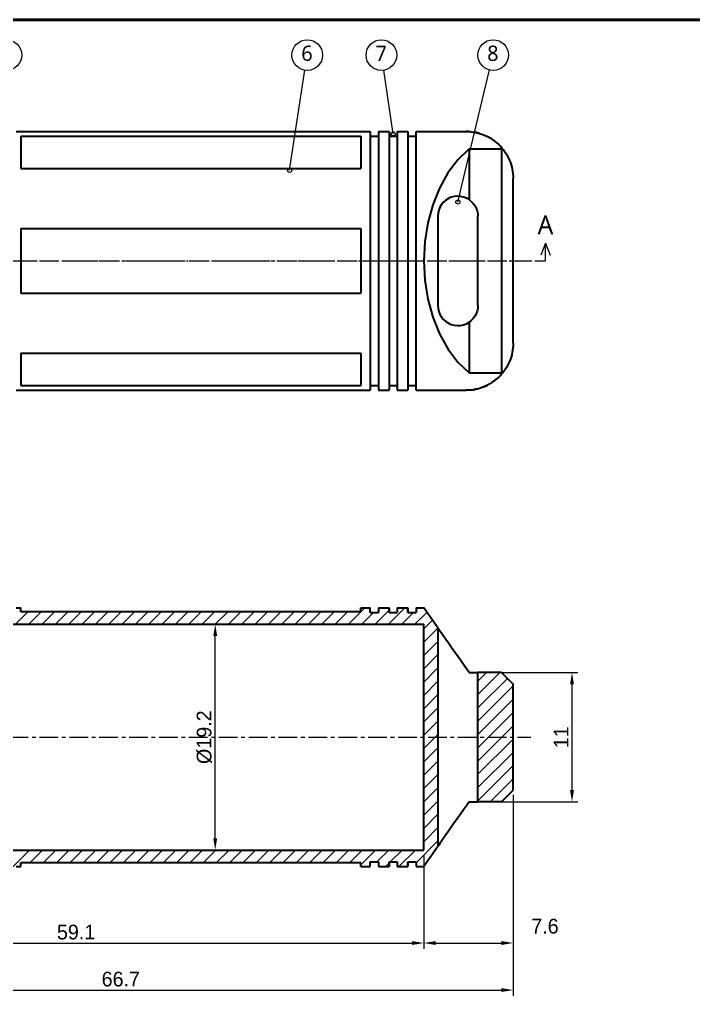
# Model space of a CAD drawing. Header units: millimetres. Extents: x 0 to 420, y 0 to 297.
# Drawn here: x 95.5 to 210, y 118.7 to 287 of the extents above; entities that cross this region are included whole.
import ezdxf

# ---------------------------------------------------------------- set-up
doc = ezdxf.new("R2010")
doc.units = ezdxf.units.MM
doc.linetypes.add('CENTER', pattern=[5.08, 3.175, -0.635, 0.635, -0.635])
doc.linetypes.add('DASHDOT', pattern=[3.556, 2.54, -0.508, 0, -0.508])
for name, color, linetype, lineweight in [('BORDER', 7, 'Continuous', 50), ('CENTER', 1, 'CENTER', 13), ('CUTLINE', 1, 'DASHDOT', 25), ('DIM', 5, 'Continuous', 13), ('HATCH', 8, 'Continuous', 9), ('TEXT', 7, 'Continuous', 18), ('VISIBLE', 7, 'Continuous', 35)]:
    doc.layers.add(name, color=color, linetype=linetype, lineweight=lineweight)
doc.styles.add('OpenSans', font='OpenSans-Regular.ttf')
doc.dimstyles.new('FK', dxfattribs={"dimtxt": 2.5, "dimasz": 2, "dimexe": 1, "dimexo": 0.8, "dimgap": 0.6, "dimtad": 1, "dimdec": 3, "dimlfac": 0.5, "dimdsep": 46, "dimcen": 2.5, "dimclrd": 5, "dimclre": 5, "dimclrt": 7, "dimazin": 3, "dimtfac": 1, "dimtmove": 0, "dimatfit": 3})

msp = doc.modelspace()

# ---------------------------------------------------------------- linework, layer by layer
at = {"layer": 'BORDER'}
msp.add_lwpolyline([(10, 10), (410, 10), (410, 287), (10, 287)], close=True, dxfattribs=at)
at = {"layer": 'CENTER'}
for p, q in [((43, 246), (182.4, 246)), ((43, 165), (182.4, 165))]:
    msp.add_line(p, q, dxfattribs=at)
at = {"layer": 'CUTLINE'}
for p, q in [((184.9, 249), (184.1, 247)), ((184.9, 246), (184.9, 249)), ((184.9, 249), (185.7, 247)), ((40.5, 246), (184.9, 246))]:
    msp.add_line(p, q, dxfattribs=at)
at = {"layer": 'DIM'}
for p, q in [((141.4, 261.4), (144.0066, 278.4299)), ((159, 267.6), (157.3838, 278.4285)), ((170, 256), (175.3932, 278.4718))]:
    msp.add_line(p, q, dxfattribs=at)
for centre, radius in [((93.26, 281), 2.6), ((144.4, 281), 2.6), ((157, 281), 2.6), ((176, 281), 2.6), ((159, 267.6), 0.35), ((141.4, 261.4), 0.35), ((170, 256), 0.35)]:
    msp.add_circle(centre, radius, dxfattribs=at)
at = {"layer": 'HATCH'}
for p, q in [((153.5, 186.3061), (154.1939, 187)), ((158.1822, 184.2), (160.9822, 187)), ((162.9, 186.6551), (163.2449, 187)), ((94.8254, 184.2), (96.9254, 186.3)), ((97.0881, 184.2), (99.1881, 186.3)), ((99.3509, 184.2), (101.4509, 186.3)), ((101.6136, 184.2), (103.7136, 186.3)), ((103.8764, 184.2), (105.9764, 186.3)), ((106.1391, 184.2), (108.2391, 186.3)), ((108.4018, 184.2), (110.5018, 186.3)), ((110.6646, 184.2), (112.7646, 186.3)), ((112.9273, 184.2), (115.0273, 186.3)), ((115.1901, 184.2), (117.2901, 186.3)), ((117.4528, 184.2), (119.5528, 186.3)), ((119.7156, 184.2), (121.8156, 186.3)), ((121.9783, 184.2), (124.0783, 186.3)), ((124.241, 184.2), (126.341, 186.3)), ((126.5038, 184.2), (128.6038, 186.3)), ((128.7665, 184.2), (130.8665, 186.3)), ((131.0293, 184.2), (133.1293, 186.3)), ((133.292, 184.2), (135.392, 186.3)), ((135.5547, 184.2), (137.6547, 186.3)), ((137.8175, 184.2), (139.9175, 186.3)), ((140.0802, 184.2), (142.1802, 186.3)), ((142.343, 184.2), (144.443, 186.3)), ((144.6057, 184.2), (146.7057, 186.3)), ((146.8685, 184.2), (148.9685, 186.3)), ((149.1312, 184.2), (151.2312, 186.3)), ((151.3939, 184.2), (153.4939, 186.3)), ((153.6567, 184.2), (155.6567, 186.2)), ((155.9194, 184.2), (158.3, 186.5806)), ((160.4449, 184.2), (162.4449, 186.2)), ((162.7076, 184.2), (164.7385, 186.2309)), ((164.2, 183.4296), (165.6704, 184.9)), ((164.2, 181.1669), (166.6, 183.5669)), ((164.2, 178.9041), (166.6, 181.3041)), ((164.2, 176.6414), (166.6, 179.0414)), ((164.2, 174.3786), (166.6, 176.7786)), ((173.4, 172.2649), (177.1351, 176)), ((173.4, 174.5277), (174.8723, 176)), ((173.4, 170.0022), (178.4089, 175.0111)), ((164.2, 172.1159), (166.6, 174.5159)), ((173.4, 167.7395), (179.4, 173.7395)), ((164.2, 169.8532), (166.6, 172.2532)), ((164.2, 167.5904), (166.6, 169.9904)), ((173.4, 165.4767), (179.4, 171.4767)), ((173.4, 163.214), (179.4, 169.214)), ((164.2, 165.3277), (166.6, 167.7277)), ((173.4, 160.9512), (179.4, 166.9512)), ((164.2, 163.0649), (166.6, 165.4649)), ((173.4, 158.6885), (179.4, 164.6885)), ((164.2, 160.8022), (166.6, 163.2022)), ((173.4, 156.4257), (179.4, 162.4257)), ((164.2, 158.5395), (166.6, 160.9395)), ((173.4, 154.163), (179.4, 160.163)), ((164.2, 156.2767), (166.6, 158.6767)), ((175.4997, 154), (179.4, 157.9003)), ((164.2, 154.014), (166.6, 156.414)), ((164.2, 151.7512), (166.6, 154.1512)), ((164.2, 149.4885), (166.6, 151.8885)), ((164.2, 147.2257), (166.6, 149.6257)), ((162.9, 143.663), (166.6, 147.363)), ((92.1547, 140.8), (97.1547, 145.8)), ((97.3175, 143.7), (99.4175, 145.8)), ((99.5802, 143.7), (101.6802, 145.8)), ((101.843, 143.7), (103.943, 145.8)), ((104.1057, 143.7), (106.2057, 145.8)), ((106.3685, 143.7), (108.4685, 145.8)), ((108.6312, 143.7), (110.7312, 145.8)), ((110.8939, 143.7), (112.9939, 145.8)), ((113.1567, 143.7), (115.2567, 145.8)), ((115.4194, 143.7), (117.5194, 145.8)), ((117.6822, 143.7), (119.7822, 145.8)), ((119.9449, 143.7), (122.0449, 145.8)), ((122.2076, 143.7), (124.3076, 145.8)), ((124.4704, 143.7), (126.5704, 145.8)), ((126.7331, 143.7), (128.8331, 145.8)), ((128.9959, 143.7), (131.0959, 145.8)), ((131.2586, 143.7), (133.3586, 145.8)), ((133.5214, 143.7), (135.6214, 145.8)), ((135.7841, 143.7), (137.8841, 145.8)), ((138.0468, 143.7), (140.1468, 145.8)), ((140.3096, 143.7), (142.4096, 145.8)), ((142.5723, 143.7), (144.6723, 145.8)), ((144.8351, 143.7), (146.9351, 145.8)), ((147.0978, 143.7), (149.1978, 145.8)), ((149.3605, 143.7), (151.4605, 145.8)), ((151.6233, 143.7), (153.7233, 145.8)), ((153.5, 143.314), (155.986, 145.8)), ((156.2488, 143.8), (158.2488, 145.8)), ((158.5115, 143.8), (160.5115, 145.8)), ((159.9743, 143), (162.7743, 145.8)), ((157.7115, 143), (158.3, 143.5885))]:
    msp.add_line(p, q, dxfattribs=at)
at = {"layer": 'VISIBLE'}
for points in [[(94.9, 268), (155.1, 268)], [(155.1, 268), (155.1, 267.4484), (155.1, 265.8213), (155.1, 263.2003), (155.1, 259.7168), (155.1, 255.5454), (155.1, 250.8955), (155.1, 246), (155.1, 241.1045), (155.1, 236.4546), (155.1, 232.2832), (155.1, 228.7997), (155.1, 226.1787), (155.1, 224.5516), (155.1, 224)], [(156.5, 268), (156.5, 267.4484), (156.5, 265.8213), (156.5, 263.2003), (156.5, 259.7168), (156.5, 255.5454), (156.5, 250.8955), (156.5, 246), (156.5, 241.1045), (156.5, 236.4546), (156.5, 232.2832), (156.5, 228.7997), (156.5, 226.1787), (156.5, 224.5516), (156.5, 224)], [(156.5, 268), (158.3, 268)], [(158.3, 268), (158.3, 267.4484), (158.3, 265.8213), (158.3, 263.2003), (158.3, 259.7168), (158.3, 255.5454), (158.3, 250.8955), (158.3, 246), (158.3, 241.1045), (158.3, 236.4546), (158.3, 232.2832), (158.3, 228.7997), (158.3, 226.1787), (158.3, 224.5516), (158.3, 224)], [(159.7, 268), (159.7, 267.4484), (159.7, 265.8213), (159.7, 263.2003), (159.7, 259.7168), (159.7, 255.5454), (159.7, 250.8955), (159.7, 246), (159.7, 241.1045), (159.7, 236.4546), (159.7, 232.2832), (159.7, 228.7997), (159.7, 226.1787), (159.7, 224.5516), (159.7, 224)], [(159.7, 268), (161.5, 268)], [(161.5, 268), (161.5, 267.4484), (161.5, 265.8213), (161.5, 263.2003), (161.5, 259.7168), (161.5, 255.5454), (161.5, 250.8955), (161.5, 246), (161.5, 241.1045), (161.5, 236.4546), (161.5, 232.2832), (161.5, 228.7997), (161.5, 226.1787), (161.5, 224.5516), (161.5, 224)], [(162.9, 224), (162.9, 224.5516), (162.9, 226.1787), (162.9, 228.7997), (162.9, 232.2832), (162.9, 236.4546), (162.9, 241.1045), (162.9, 246), (162.9, 250.8955), (162.9, 255.5454), (162.9, 259.7168), (162.9, 263.2003), (162.9, 265.8213), (162.9, 267.4484), (162.9, 268)], [(162.9, 268), (171.4, 268)], [(171.4, 268), (171.813, 267.9893), (172.2255, 267.9573), (172.6368, 267.9038), (173.0452, 267.829), (173.4502, 267.7328), (173.8517, 267.6151), (174.2494, 267.4754), (174.6428, 267.3133), (175.0316, 267.1282), (175.4151, 266.9195), (175.7924, 266.6863), (176.1626, 266.4279), (176.5244, 266.1434), (176.8764, 265.8318), (177.2169, 265.4922), (177.544, 265.1236)], [(172.2462, 267.9551), (171.8235, 267.9888), (171.4, 268)], [(172.264, 267.9532), (172.264, 267.9532)], [(173.701, 267.662), (173.1368, 267.8092), (172.5682, 267.9142)], [(173.7185, 267.6567), (173.701, 267.6619)], [(95.7, 267.1991), (95.7, 266.9727), (95.7, 266.719), (95.7, 266.4383), (95.7, 266.1308), (95.7, 265.7971), (95.7, 265.4375), (95.7, 265.0526), (95.7, 264.6427), (95.7, 264.2086), (95.7, 263.7506), (95.7, 263.2695), (95.7, 262.7659), (95.7, 262.2404), (95.7, 261.6936)], [(95.7, 267.1991), (153.5, 267.1991)], [(153.5, 267.1991), (153.5, 266.9727), (153.5, 266.719), (153.5, 266.4383), (153.5, 266.1308), (153.5, 265.7971), (153.5, 265.4375), (153.5, 265.0526), (153.5, 264.6427), (153.5, 264.2086), (153.5, 263.7506), (153.5, 263.2695), (153.5, 262.7659), (153.5, 262.2404), (153.5, 261.6936)], [(155.1, 267.2), (156.5, 267.2)], [(158.3, 267.2), (159.7, 267.2)], [(161.5, 267.2), (162.9, 267.2)], [(174.5797, 267.341), (174.5741, 267.3434)], [(174.6455, 267.3121), (174.6455, 267.3121)], [(174.651, 267.3096), (174.651, 267.3097)], [(174.6566, 267.3072), (174.6565, 267.3072)], [(174.6651, 267.3034), (174.6592, 267.306)], [(174.7659, 267.2575), (174.7659, 267.2575)], [(174.7744, 267.2535), (174.7743, 267.2535)], [(174.7829, 267.2496), (174.7828, 267.2496)], [(174.7969, 267.243), (174.7848, 267.2487)], [(175.7164, 266.7356), (175.3425, 266.9611), (174.9623, 267.1631)], [(176.4418, 266.2113), (176.4418, 266.2113)], [(176.4857, 266.1754), (176.4857, 266.1754)], [(176.6617, 266.0261), (176.6617, 266.0261)], [(176.6638, 266.0243), (176.6638, 266.0243)], [(176.6659, 266.0225), (176.6659, 266.0225)], [(176.6674, 266.0212), (176.6674, 266.0212)], [(176.6689, 266.0198), (176.6689, 266.0198)], [(176.6932, 265.9985), (176.6932, 265.9985)], [(176.6947, 265.9972), (176.6947, 265.9972)], [(176.6962, 265.9958), (176.6962, 265.9958)], [(176.6983, 265.994), (176.6983, 265.994)], [(176.7003, 265.9922), (176.7003, 265.9922)], [(176.7329, 265.9632), (176.7329, 265.9632)], [(176.735, 265.9614), (176.735, 265.9614)], [(176.737, 265.9595), (176.737, 265.9596)], [(176.7385, 265.9582), (176.7385, 265.9582)], [(176.7401, 265.9568), (176.7401, 265.9568)], [(176.7641, 265.9352), (176.7641, 265.9352)], [(176.7657, 265.9338), (176.7657, 265.9338)], [(176.7672, 265.9324), (176.7672, 265.9324)], [(176.7692, 265.9305), (176.7692, 265.9305)], [(176.7713, 265.9287), (176.7713, 265.9287)], [(176.8037, 265.8992), (176.8037, 265.8992)], [(176.8057, 265.8973), (176.8057, 265.8973)], [(176.8077, 265.8955), (176.8077, 265.8955)], [(176.8098, 265.8936), (176.8098, 265.8936)], [(176.8118, 265.8917), (176.8118, 265.8917)], [(176.8441, 265.8619), (176.8441, 265.8619)], [(176.8461, 265.86), (176.8461, 265.86)], [(176.8481, 265.8581), (176.8481, 265.8582)], [(176.8496, 265.8567), (176.8486, 265.8577)], [(176.8511, 265.8553), (176.8511, 265.8553)], [(171.9023, 265.0526), (170, 263.2003), (168.3122, 260.9638), (166.8767, 258.393), (165.7255, 255.5454), (164.8844, 252.4846), (164.3721, 249.2789), (164.2, 246), (164.3721, 242.7211), (164.8844, 239.5154), (165.7255, 236.4546), (166.8767, 233.607), (168.3122, 231.0362), (170, 228.7997), (171.9023, 226.9474)], [(171.9023, 265.0526), (177.42, 265.0526)], [(171.9023, 265.0526), (171.9023, 256.418)], [(176.875, 265.8331), (176.875, 265.8331)], [(176.8765, 265.8317), (176.8765, 265.8317)], [(176.878, 265.8302), (176.878, 265.8302)], [(177.544, 265.1236), (177.2185, 265.4905), (176.88, 265.8283)], [(177.42, 265.0526), (177.4288, 265.0577), (177.4377, 265.0628), (177.4465, 265.0679), (177.4554, 265.0729), (177.4642, 265.078), (177.4731, 265.0831), (177.4819, 265.0882), (177.4908, 265.0933), (177.4997, 265.0983), (177.5085, 265.1034), (177.5174, 265.1085), (177.5262, 265.1135), (177.5351, 265.1186), (177.544, 265.1236)], [(177.42, 265.0526), (177.42, 226.9474)], [(177.544, 265.1236), (177.7907, 264.8124), (178.0217, 264.4893), (178.2363, 264.1551), (178.4341, 263.8107), (178.6145, 263.4569), (178.7772, 263.0946), (178.9217, 262.7247), (179.0477, 262.3481), (179.1548, 261.9656), (179.2428, 261.5783), (179.3114, 261.1872), (179.3606, 260.7931), (179.3901, 260.397), (179.4, 260)], [(95.7, 261.6936), (153.5, 261.6936)], [(179.4, 232), (179.4, 260)], [(171.9023, 256.418), (171.4456, 256.6774), (170.9545, 256.8633), (170.4406, 256.9713), (169.9161, 256.999), (169.3937, 256.9455), (168.8857, 256.8122), (168.4043, 256.6023), (167.961, 256.3208), (167.5664, 255.9743), (167.2298, 255.5712), (166.9592, 255.1211), (166.7613, 254.6347), (166.6406, 254.1236), (166.6, 253.6)], [(171.9023, 256.418), (172.2758, 256.126), (172.6051, 255.7848), (172.8837, 255.4011), (173.1063, 254.9824), (173.2684, 254.5368), (173.3669, 254.073), (173.4, 253.6)], [(166.6, 253.6), (166.6, 238.4)], [(173.4, 238.4), (173.4, 253.6)], [(95.7, 251.5055), (95.7, 250.7324), (95.7, 249.9531), (95.7, 249.1687), (95.7, 248.3802), (95.7, 247.5885), (95.7, 246.7948), (95.7, 246), (95.7, 245.2052), (95.7, 244.4115), (95.7, 243.6198), (95.7, 242.8313), (95.7, 242.0469), (95.7, 241.2676), (95.7, 240.4945)], [(95.7, 251.5055), (153.5, 251.5055)], [(153.5, 251.5055), (153.5, 250.7324), (153.5, 249.9531), (153.5, 249.1687), (153.5, 248.3802), (153.5, 247.5885), (153.5, 246.7948), (153.5, 246), (153.5, 245.2052), (153.5, 244.4115), (153.5, 243.6198), (153.5, 242.8313), (153.5, 242.0469), (153.5, 241.2676), (153.5, 240.4945)], [(95.7, 240.4945), (153.5, 240.4945)], [(166.6, 238.4), (166.6406, 237.8764), (166.7613, 237.3653), (166.9592, 236.8789), (167.2298, 236.4288), (167.5664, 236.0257), (167.961, 235.6792), (168.4043, 235.3977), (168.8857, 235.1878), (169.3937, 235.0545), (169.9161, 235.001), (170.4406, 235.0287), (170.9545, 235.1367), (171.4456, 235.3226), (171.9023, 235.582)], [(173.4, 238.4), (173.3669, 237.927), (173.2684, 237.4632), (173.1063, 237.0176), (172.8837, 236.5989), (172.6051, 236.2152), (172.2758, 235.874), (171.9023, 235.582)], [(171.9023, 235.582), (171.9023, 226.9474)], [(179.4, 232), (179.3901, 231.603), (179.3606, 231.2069), (179.3114, 230.8128), (179.2428, 230.4217), (179.1548, 230.0344), (179.0477, 229.6519), (178.9217, 229.2753), (178.7772, 228.9054), (178.6145, 228.5431), (178.4341, 228.1893), (178.2363, 227.8449), (178.0217, 227.5107), (177.7907, 227.1876), (177.544, 226.8764)], [(95.7, 230.3064), (95.7, 229.7596), (95.7, 229.2341), (95.7, 228.7305), (95.7, 228.2494), (95.7, 227.7914), (95.7, 227.3573), (95.7, 226.9474), (95.7, 226.5625), (95.7, 226.2029), (95.7, 225.8692), (95.7, 225.5617), (95.7, 225.281), (95.7, 225.0273), (95.7, 224.8009)], [(95.7, 230.3064), (153.5, 230.3064)], [(153.5, 230.3064), (153.5, 229.7596), (153.5, 229.2341), (153.5, 228.7305), (153.5, 228.2494), (153.5, 227.7914), (153.5, 227.3573), (153.5, 226.9474), (153.5, 226.5625), (153.5, 226.2029), (153.5, 225.8692), (153.5, 225.5617), (153.5, 225.281), (153.5, 225.0273), (153.5, 224.8009)], [(177.544, 226.8764), (177.2174, 226.5084), (176.8777, 226.1695), (176.5267, 225.8586), (176.1657, 225.5744), (175.7958, 225.3159), (175.4178, 225.0821), (175.033, 224.8725), (174.6424, 224.6865), (174.247, 224.5237), (173.8475, 224.3836), (173.4446, 224.2657), (173.039, 224.1697), (172.6312, 224.0953), (172.2218, 224.0423), (171.8113, 224.0106), (171.4, 224)], [(171.9023, 226.9474), (177.42, 226.9474)], [(176.0503, 225.4904), (176.4155, 225.7674), (176.7713, 226.0713)], [(176.8037, 226.1008), (176.8037, 226.1008)], [(176.8057, 226.1027), (176.8057, 226.1027)], [(176.8077, 226.1045), (176.8077, 226.1045)], [(176.8098, 226.1064), (176.8098, 226.1064)], [(176.8118, 226.1083), (176.8118, 226.1083)], [(176.8441, 226.1381), (176.8441, 226.1381)], [(176.8461, 226.14), (176.8461, 226.14)], [(176.8481, 226.1418), (176.8486, 226.1423)], [(176.8511, 226.1447), (176.8511, 226.1447)], [(176.875, 226.1669), (176.875, 226.1669)], [(176.878, 226.1698), (176.878, 226.1698)], [(176.88, 226.1717), (176.88, 226.1717)], [(176.882, 226.1736), (176.882, 226.1736)], [(176.9141, 226.2039), (176.9141, 226.2039)], [(176.9161, 226.2058), (176.9161, 226.2058)], [(176.9181, 226.2077), (176.9181, 226.2077)], [(176.9211, 226.2106), (176.9211, 226.2106)], [(176.9448, 226.2332), (176.9448, 226.2332)], [(176.9478, 226.2361), (176.9478, 226.2361)], [(176.9498, 226.2381), (176.9498, 226.2381)], [(176.9518, 226.24), (176.9518, 226.24)], [(176.9836, 226.2708), (176.9839, 226.2712)], [(176.9856, 226.2728), (176.9856, 226.2728)], [(176.9876, 226.2748), (176.9877, 226.2748)], [(176.9934, 226.2804), (176.9934, 226.2804)], [(176.9977, 226.2846), (176.9977, 226.2846)], [(177.0076, 226.2943), (177.0076, 226.2943)], [(177.0133, 226.3), (177.0134, 226.3)], [(177.0191, 226.3056), (177.0191, 226.3056)], [(177.0233, 226.3098), (177.0233, 226.3098)], [(177.0333, 226.3196), (177.0354, 226.3218)], [(177.039, 226.3253), (177.039, 226.3254)], [(177.544, 226.8764), (177.5351, 226.8814), (177.5262, 226.8865), (177.5174, 226.8915), (177.5085, 226.8966), (177.4997, 226.9017), (177.4908, 226.9067), (177.4819, 226.9118), (177.4731, 226.9169), (177.4642, 226.922), (177.4554, 226.9271), (177.4465, 226.9321), (177.4377, 226.9372), (177.4288, 226.9423), (177.42, 226.9474)], [(94.9, 224), (155.1, 224)], [(95.7, 224.8009), (153.5, 224.8009)], [(155.1, 224.8), (156.5, 224.8)], [(156.5, 224), (158.3, 224)], [(158.3, 224.8), (159.7, 224.8)], [(159.7, 224), (161.5, 224)], [(161.5, 224.8), (162.9, 224.8)], [(162.9, 224), (171.4, 224)], [(172.055, 224.0269), (172.4649, 224.0712)], [(172.6021, 224.0908), (173.3715, 224.2467)], [(173.3897, 224.2514), (173.3898, 224.2514)], [(173.4143, 224.2577), (173.4385, 224.2641)], [(173.4388, 224.2642), (173.4562, 224.2688)], [(173.457, 224.269), (173.4572, 224.269)], [(173.4748, 224.2737), (173.4918, 224.2783)], [(173.4924, 224.2785), (173.5093, 224.2831)], [(173.51, 224.2833), (173.51, 224.2833)], [(173.701, 224.338), (173.7185, 224.3433)], [(173.7391, 224.3496), (173.7391, 224.3496)], [(173.7597, 224.3559), (173.7597, 224.3559)], [(174.2534, 224.5262), (174.7659, 224.7425)], [(174.7743, 224.7465), (174.7744, 224.7465)], [(174.7828, 224.7504), (174.7848, 224.7513)], [(174.7969, 224.757), (174.9623, 224.8369)], [(174.9623, 224.8369), (174.9762, 224.8438)], [(174.9763, 224.8439), (174.99, 224.8508)], [(174.9902, 224.8508), (174.9902, 224.8508)], [(174.9986, 224.8551), (174.9986, 224.8551)], [(175.0982, 224.9061), (175.0983, 224.9061)], [(175.1066, 224.9105), (175.1125, 224.9136)], [(175.115, 224.9149), (175.1154, 224.9151)], [(175.1351, 224.9255), (175.1352, 224.9255)], [(175.3489, 225.0426), (175.349, 225.0426)], [(175.3685, 225.0537), (175.3685, 225.0537)], [(175.3881, 225.0649), (175.3881, 225.0649)], [(175.4076, 225.0762), (175.4126, 225.0791)], [(175.4246, 225.0861), (175.4246, 225.0861)], [(175.4295, 225.0889), (175.4295, 225.0889)], [(94.9, 187), (95.7, 187)], [(95.7, 186.3), (95.7, 187)], [(153.5, 187), (155.1, 187)], [(153.5, 186.3), (153.5, 187)], [(155.1, 186.2), (155.1, 187)], [(155.1, 186.2), (155.1, 186.3096), (155.1, 186.4113), (155.1, 186.505), (155.1, 186.5906), (155.1, 186.6682), (155.1, 186.7377), (155.1, 186.7991), (155.1, 186.8523), (155.1, 186.8974), (155.1, 186.9343), (155.1, 186.9631), (155.1, 186.9836), (155.1, 186.9959), (155.1, 187)], [(156.5, 187), (158.3, 187)], [(156.5, 187), (156.5, 186.2)], [(156.5, 187), (156.5, 186.9959), (156.5, 186.9836), (156.5, 186.9631), (156.5, 186.9343), (156.5, 186.8974), (156.5, 186.8523), (156.5, 186.7991), (156.5, 186.7377), (156.5, 186.6682), (156.5, 186.5906), (156.5, 186.505), (156.5, 186.4113), (156.5, 186.3096), (156.5, 186.2)], [(158.3, 186.2), (158.3, 187)], [(158.3, 187), (158.3, 186.9959), (158.3, 186.9836), (158.3, 186.9631), (158.3, 186.9343), (158.3, 186.8974), (158.3, 186.8523), (158.3, 186.7991), (158.3, 186.7377), (158.3, 186.6682), (158.3, 186.5906), (158.3, 186.505), (158.3, 186.4113), (158.3, 186.3096), (158.3, 186.2)], [(159.7, 187), (161.5, 187)], [(159.7, 187), (159.7, 186.2)], [(159.7, 187), (159.7, 186.9959), (159.7, 186.9836), (159.7, 186.9631), (159.7, 186.9343), (159.7, 186.8974), (159.7, 186.8523), (159.7, 186.7991), (159.7, 186.7377), (159.7, 186.6682), (159.7, 186.5906), (159.7, 186.505), (159.7, 186.4113), (159.7, 186.3096), (159.7, 186.2)], [(161.5, 186.2), (161.5, 187)], [(161.5, 187), (161.5, 186.9959), (161.5, 186.9836), (161.5, 186.9631), (161.5, 186.9343), (161.5, 186.8974), (161.5, 186.8523), (161.5, 186.7991), (161.5, 186.7377), (161.5, 186.6682), (161.5, 186.5906), (161.5, 186.505), (161.5, 186.4113), (161.5, 186.3096), (161.5, 186.2)], [(162.9, 187), (164.2, 187)], [(162.9, 187), (162.9, 186.2)], [(162.9, 187), (162.9, 186.9959), (162.9, 186.9836), (162.9, 186.9631), (162.9, 186.9343), (162.9, 186.8974), (162.9, 186.8523), (162.9, 186.7991), (162.9, 186.7377), (162.9, 186.6682), (162.9, 186.5906), (162.9, 186.505), (162.9, 186.4113), (162.9, 186.3096), (162.9, 186.2)], [(166.6, 183.5724), (164.2, 187)], [(153.5, 186.3), (95.7, 186.3)], [(155.1, 186.2), (156.5, 186.2)], [(158.3, 186.2), (159.7, 186.2)], [(161.5, 186.2), (162.9, 186.2)], [(83.5, 184.2), (164.2, 184.2)], [(164.2, 145.8), (164.2, 184.2)], [(166.6, 183.5724), (166.6, 146.4276)], [(171.9023, 176), (171.4456, 176.6522), (170.9545, 177.3536), (170.4406, 178.0876), (169.9161, 178.8365), (169.3937, 179.5826), (168.8857, 180.3081), (168.4043, 180.9956), (167.961, 181.6287), (167.5664, 182.1923), (167.2298, 182.6731), (166.9592, 183.0594), (166.7613, 183.3421), (166.6406, 183.5145), (166.6, 183.5724)], [(171.9023, 176), (172.0942, 176), (172.2758, 176), (172.4464, 176), (172.6051, 176), (172.7511, 176), (172.8837, 176), (173.0023, 176), (173.1063, 176), (173.1951, 176), (173.2684, 176), (173.3258, 176), (173.3669, 176), (173.3917, 176), (173.4, 176)], [(173.4, 154), (173.4, 176)], [(177.42, 176), (173.4, 176)], [(177.42, 176), (179.4, 174.02)], [(179.4, 155.98), (179.4, 174.02)], [(177.42, 154), (179.4, 155.98)], [(171.9023, 154), (171.4456, 153.3478), (170.9545, 152.6464), (170.4406, 151.9124), (169.9161, 151.1635), (169.3937, 150.4174), (168.8857, 149.6919), (168.4043, 149.0044), (167.961, 148.3713), (167.5664, 147.8077), (167.2298, 147.3269), (166.9592, 146.9406), (166.7613, 146.6579), (166.6406, 146.4855), (166.6, 146.4276)], [(171.9023, 154), (172.0942, 154), (172.2758, 154), (172.4464, 154), (172.6051, 154), (172.7511, 154), (172.8837, 154), (173.0023, 154), (173.1063, 154), (173.1951, 154), (173.2684, 154), (173.3258, 154), (173.3669, 154), (173.3917, 154), (173.4, 154)], [(177.42, 154), (173.4, 154)], [(166.6, 146.4276), (164.2, 143)], [(90.5, 145.8), (164.2, 145.8)], [(95.7, 143), (95.7, 143.7)], [(95.7, 143.7), (153.5, 143.7)], [(153.5, 143), (153.5, 143.7)], [(155.1, 143), (155.1, 143.8)], [(155.1, 143.8), (156.5, 143.8)], [(155.1, 143), (155.1, 143.0041), (155.1, 143.0164), (155.1, 143.0369), (155.1, 143.0657), (155.1, 143.1026), (155.1, 143.1477), (155.1, 143.2009), (155.1, 143.2623), (155.1, 143.3318), (155.1, 143.4094), (155.1, 143.495), (155.1, 143.5887), (155.1, 143.6904), (155.1, 143.8)], [(156.5, 143.8), (156.5, 143)], [(156.5, 143.8), (156.5, 143.6904), (156.5, 143.5887), (156.5, 143.495), (156.5, 143.4094), (156.5, 143.3318), (156.5, 143.2623), (156.5, 143.2009), (156.5, 143.1477), (156.5, 143.1026), (156.5, 143.0657), (156.5, 143.0369), (156.5, 143.0164), (156.5, 143.0041), (156.5, 143)], [(158.3, 143), (158.3, 143.8)], [(158.3, 143.8), (159.7, 143.8)], [(158.3, 143.8), (158.3, 143.6904), (158.3, 143.5887), (158.3, 143.495), (158.3, 143.4094), (158.3, 143.3318), (158.3, 143.2623), (158.3, 143.2009), (158.3, 143.1477), (158.3, 143.1026), (158.3, 143.0657), (158.3, 143.0369), (158.3, 143.0164), (158.3, 143.0041), (158.3, 143)], [(159.7, 143.8), (159.7, 143)], [(159.7, 143.8), (159.7, 143.6904), (159.7, 143.5887), (159.7, 143.495), (159.7, 143.4094), (159.7, 143.3318), (159.7, 143.2623), (159.7, 143.2009), (159.7, 143.1477), (159.7, 143.1026), (159.7, 143.0657), (159.7, 143.0369), (159.7, 143.0164), (159.7, 143.0041), (159.7, 143)], [(161.5, 143), (161.5, 143.8)], [(161.5, 143.8), (162.9, 143.8)], [(161.5, 143.8), (161.5, 143.6904), (161.5, 143.5887), (161.5, 143.495), (161.5, 143.4094), (161.5, 143.3318), (161.5, 143.2623), (161.5, 143.2009), (161.5, 143.1477), (161.5, 143.1026), (161.5, 143.0657), (161.5, 143.0369), (161.5, 143.0164), (161.5, 143.0041), (161.5, 143)], [(162.9, 143.8), (162.9, 143)], [(162.9, 143.8), (162.9, 143.6904), (162.9, 143.5887), (162.9, 143.495), (162.9, 143.4094), (162.9, 143.3318), (162.9, 143.2623), (162.9, 143.2009), (162.9, 143.1477), (162.9, 143.1026), (162.9, 143.0657), (162.9, 143.0369), (162.9, 143.0164), (162.9, 143.0041), (162.9, 143)], [(94.9, 143), (95.7, 143)], [(153.5, 143), (155.1, 143)], [(156.5, 143), (158.3, 143)], [(159.7, 143), (161.5, 143)], [(162.9, 143), (164.2, 143)]]:
    msp.add_lwpolyline(points, dxfattribs=at)

# ---------------------------------------------------------------- texts
at = {"layer": 'TEXT', "style": 'OpenSans'}
for s, height, p in [('6', 2.6, (143.3795, 280)), ('7', 2.6, (155.9795, 280)), ('8', 2.6, (174.9795, 280)), ('A', 3.2, (183.5497, 250.536))]:
    msp.add_text(s, height=height, dxfattribs=at).set_placement(p)

# ---------------------------------------------------------------- dimensions: what is measured, and where the dimension line sits
at = {"layer": 'DIM'}
msp.add_linear_dim(base=(128.75, 145.8), p1=(128.75, 145.8), p2=(128.75, 184.2), angle=90, text='%%c<>', dimstyle='FK', dxfattribs=at).render()
msp.add_linear_dim(base=(189.4, 154), p1=(176.6, 154), p2=(176.6, 176), angle=90, dimstyle='FK', dxfattribs=at).render()
for base, p1, p2 in [((46, 122), (46, 139), (179.4, 156)), ((46, 130), (46, 145.8), (164.2, 145.8))]:
    msp.add_linear_dim(base=base, p1=p1, p2=p2, dimstyle='FK', dxfattribs=at).render()
msp.add_linear_dim(base=(164.2, 130), p1=(164.2, 145.8), p2=(179.4, 156), location=(184.8, 132.85), dimstyle='FK', override={"dimtmove": 2}, dxfattribs=at).render()

doc.saveas('drawing.dxf')
